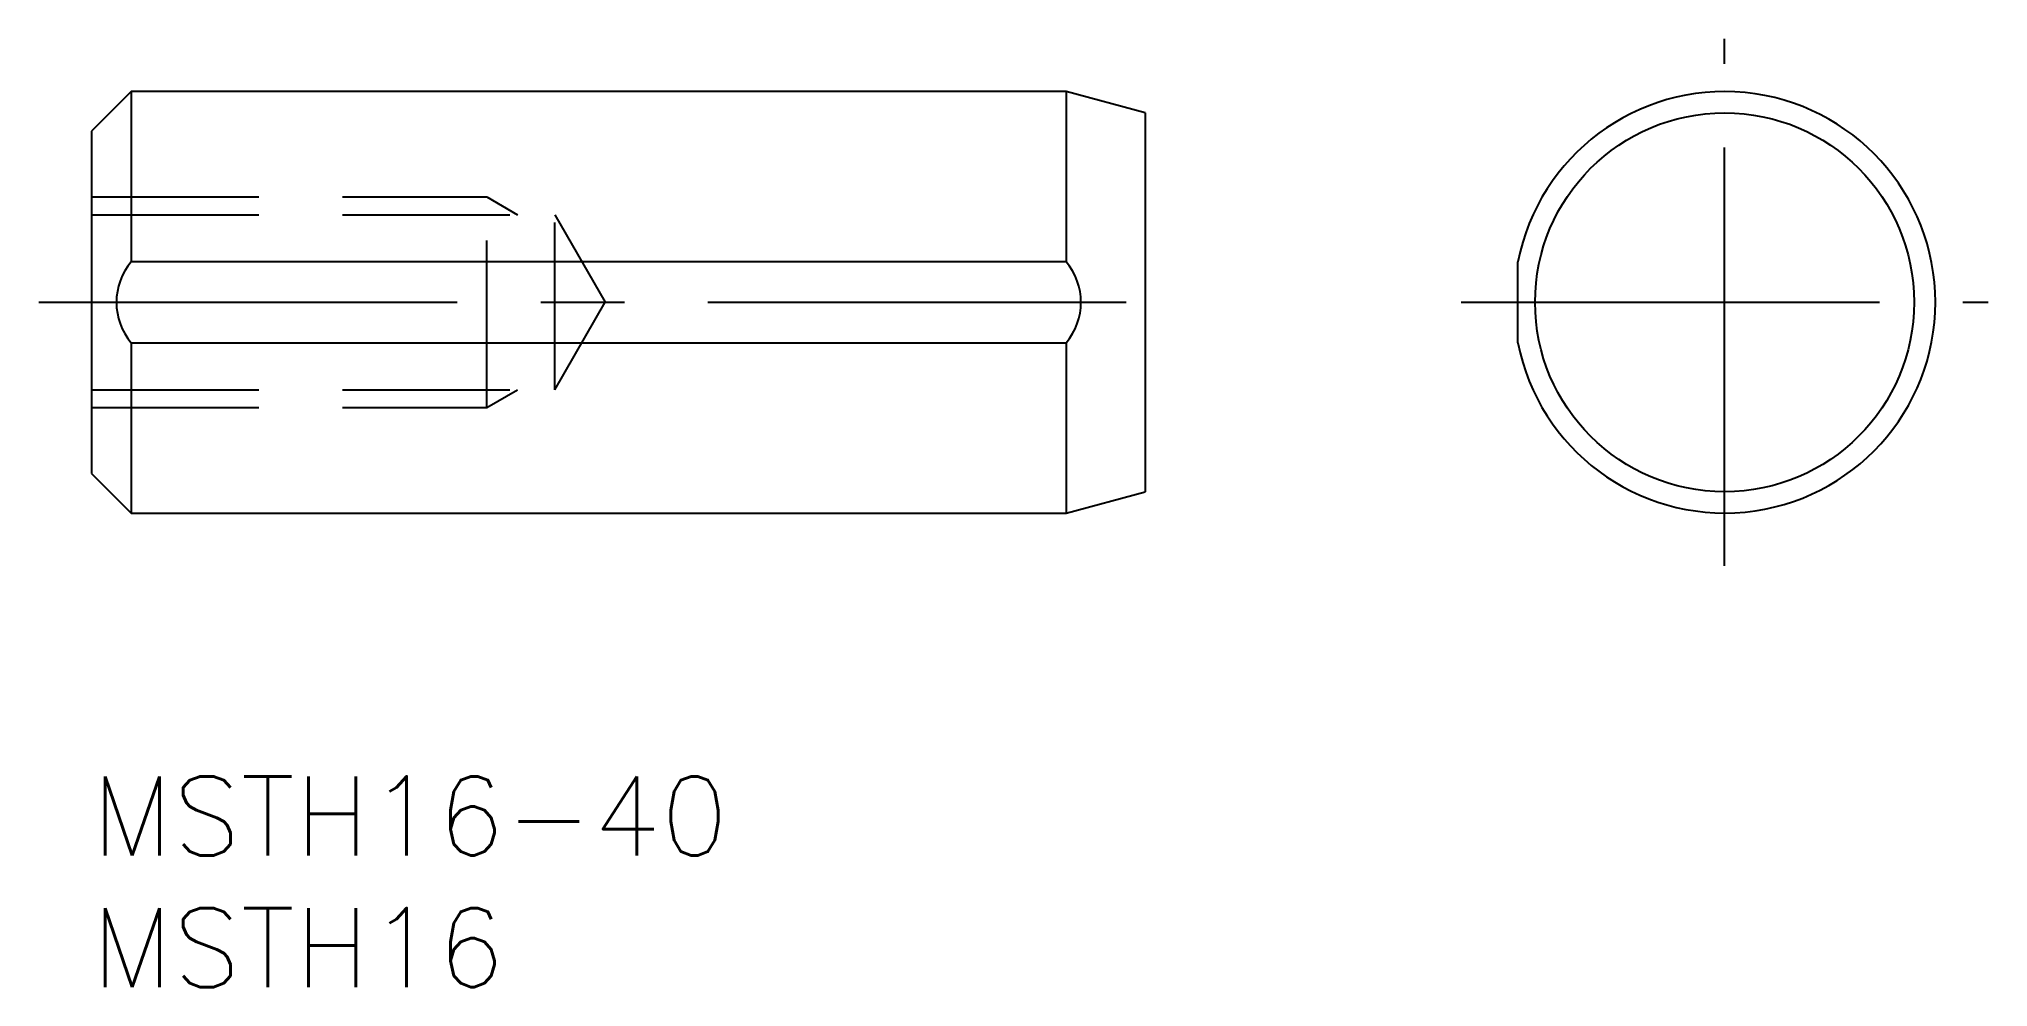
# Model space of a CAD drawing. Extents: x -2 to 72, y -8 to 28.
import ezdxf

# ---------------------------------------------------------------- set-up
doc = ezdxf.new("R2010")
doc.units = 0
doc.header["$LTSCALE"] = 0.5
doc.linetypes.add('CENTER', pattern=[50.8, 31.75, -6.35, 6.35, -6.35])
doc.linetypes.add('DASHED', pattern=[19.05, 12.7, -6.35])
for name, color, linetype in [('MSM_CENTER', 1, 'CENTER'), ('MSM_CONTINUOUS', 7, 'CONTINUOUS'), ('MSM_DASHED', 4, 'DASHED'), ('MSM_PART_NUMBER', 7, 'CONTINUOUS')]:
    doc.layers.add(name, color=color, linetype=linetype)
doc.styles.get("Standard").update_dxf_attribs({"font": 'txt.shx', "height": 3, "bigfont": 'bigfont.shx'})

# ---------------------------------------------------------------- blocks, each defined once
blk = doc.blocks.new('*U2')
at = {"layer": 'MSM_PART_NUMBER'}
blk.add_text('MSTH16-40', height=3, dxfattribs=at).set_placement((0, -3))
blk = doc.blocks.new('*U3')
at = {"layer": 'MSM_PART_NUMBER'}
blk.add_text('MSTH16', height=3, dxfattribs=at).set_placement((0, -8))

msp = doc.modelspace()

# ---------------------------------------------------------------- linework, layer by layer
at = {"layer": 'MSM_CENTER'}
for p, q in [((62, 8), (62, 28)), ((-2, 18), (42, 18)), ((52, 18), (72, 18))]:
    msp.add_line(p, q, dxfattribs=at)
at = {"layer": 'MSM_CONTINUOUS'}
for p, q in [((1.5, 26), (0, 24.5)), ((37, 26), (1.5, 26)), ((1.5, 26), (1.5, 19.542)), ((40, 25.196), (37, 26)), ((37, 26), (37, 19.542)), ((40, 25.196), (40, 10.804)), ((0, 24.5), (0, 11.5)), ((37, 19.542), (1.5, 19.542)), ((54.15, 16.458), (54.15, 19.542)), ((1.5, 16.458), (37, 16.458)), ((1.5, 16.458), (1.5, 10)), ((37, 16.458), (37, 10)), ((0, 11.5), (1.5, 10)), ((37, 10), (40, 10.804)), ((1.5, 10), (37, 10))]:
    msp.add_line(p, q, dxfattribs=at)
msp.add_circle((62, 18), 7.196, dxfattribs=at)
for centre, radius, start, end in [((62, 18), 8, 191.11269, 168.88731), ((3.344, 18), 2.404, 140.09581, 219.90419), ((35.156, 18), 2.404, 320.09829, 39.90171)]:
    msp.add_arc(centre, radius, start, end, dxfattribs=at)
at = {"layer": 'MSM_DASHED'}
for p, q in [((0, 22), (15, 22)), ((15, 14), (15, 22)), ((15, 22), (16.172, 21.323)), ((0, 21.323), (17.581, 21.323)), ((17.581, 14.676), (17.581, 21.323)), ((17.581, 21.323), (19.5, 18)), ((17.581, 14.676), (19.5, 18)), ((0, 14.676), (17.581, 14.676)), ((15, 14), (16.172, 14.676)), ((0, 14), (15, 14))]:
    msp.add_line(p, q, dxfattribs=at)

# ---------------------------------------------------------------- block references
at = {"layer": 'MSM_CONTINUOUS'}
for name in ['*U2', '*U3']:
    msp.add_blockref(name, (0, 0), dxfattribs=at)

doc.saveas('drawing.dxf')
